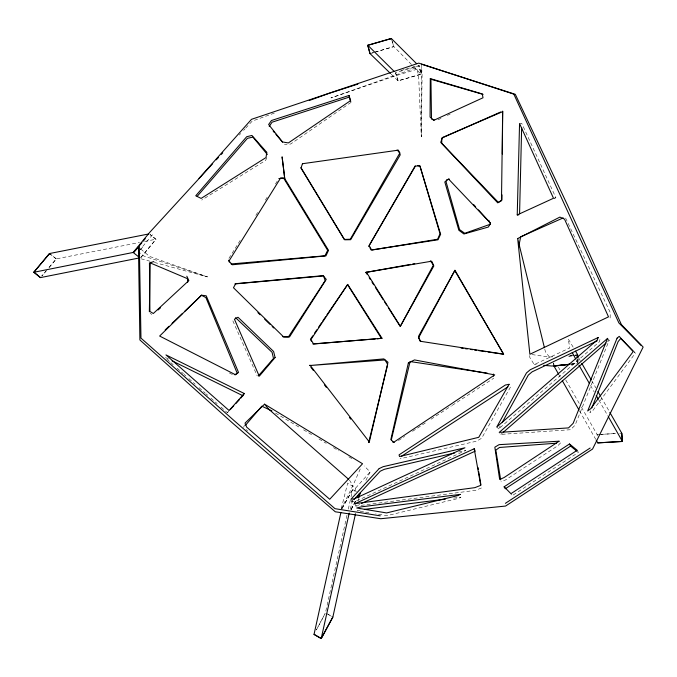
<?xml version="1.0" encoding="UTF-8"?>
<svg xmlns="http://www.w3.org/2000/svg" width="677" height="677" viewBox="0 0 677 677"><rect width="100%" height="100%" fill="white"/><g stroke="black" fill="none" stroke-linecap="round" stroke-linejoin="round"><path stroke-width="0.51" stroke-dasharray="3.38 2.54" d="M417.167 69.206L394.945 75.968L330.951 97.937L415.822 67.954L417.167 69.206L418.64 76.332L421.297 136.83L421.441 66.27M421.297 136.83L422.076 74.986L421.449 64.163M610.121 317.978L610.282 312.588L565.143 217.046M358.412 500.405L358.869 498.331M346.971 515.265L325.442 612.88L316.404 629.932M348.333 509.104L350.821 497.798M351.05 496.774L352.632 489.581L356.314 491.375M341.301 508.444L347.682 483.107L355.637 488.083L354.113 494.108M599.957 339.532L599.39 341.792L498.678 428.863L496.8 426.967M350.288 509.163L352.582 500.134M243.644 427.415L244.473 424.843M590.666 410.846L589.895 412.792L592.95 410.397L635.373 353.123L633.968 351.668L635.373 353.123M607.591 338.373L609.19 340.277L575.069 425.241L570.499 429.726L500.853 434.38L499.744 433.06M341.047 509.459L352.861 485.68L360.866 467.57M266.806 157.834L265.604 160.407L201.746 200.062M351.109 509.553L355.924 500.058M365.893 480.374L370.175 471.937L364.243 466.004M316.404 629.838L325.062 613.743M351.185 509.434L356.567 499.499M498.678 428.863L500.21 426.078M342.113 508.435L352.632 489.581M510.475 387.066L481.66 438.239L476.616 441.167L400.082 458.778M342.088 508.334L352.751 489.547L356.424 491.502M350.957 509.553L356.542 499.711M228.944 258.343L241.274 238.642M255.847 215.354L258.089 211.766M265.376 200.121L268.177 195.645M275.463 184L277.705 180.42M221.074 407.131L227.362 412.699L228.53 411.252M140.926 257.624L155.955 239.218L150.04 234.454M140.621 257.649L155.981 239.362L149.972 234.47M138.963 250.896L152.909 234.335M49.032 267.457L56.318 258.868L139.521 242.459M49.082 267.517L56.326 258.969L49.666 253.545M355.637 488.083L370.175 471.937M227.362 412.699L228.784 411.159M351.177 500.193L351.769 501.936L353.191 500.396M239.286 135.045L240.724 133.496M243.602 130.399L245.04 128.85M245.759 128.08L252.233 121.107L275.81 112.594M560.564 442.885L558.06 445.559L505.364 480.035L501.014 481.855M140.308 249.652L144.345 245.59M500.853 434.38L502.444 433.001M607.599 341.657L609.19 340.277M351.084 102.345L290.653 144.015L284.467 144.489M398.44 440.549L404.618 436.513M412.555 431.317L426.662 422.093M431.08 419.207L451.364 405.938M452.244 405.362L493.702 378.257M437.968 119.837L442.656 117.629M447.345 115.412L450.163 114.083M553.972 198.632L555.885 197.735L521.747 123.358L519.555 123.569M529.676 355.535L529.871 357.625L534.246 364.581L569.806 347.927L568.198 338.822L573.427 347.623M354.968 503.671L355.806 506.074L359.631 504.314M481.457 487.99L475.618 490.309L355.806 506.074M370.057 53.652L374.009 52.459M374.999 52.163L393.76 46.501L412.995 66.016M371.935 53.026L373.907 52.459M374.897 52.171L393.616 46.764L391.653 39.444M400.708 70.603L419.283 65.254L422.076 74.986M391.247 74.199L398.059 80.808L421.136 74.275L418.818 65.914L395.554 72.676L398.194 80.876L421.28 74.013L418.724 65.864M360.249 510.035L357.338 510.796L364.488 511.973M458.701 452.016L465.827 450.357L355.4 501.445L351.769 501.936M554.294 198.09L555.885 197.735M144.658 241.452L155.955 239.218M453.666 498.094L460.935 497.172L458.464 498.39L386.965 515.671L375.727 513.826M568.79 356.187L571.913 355.814M572.954 355.687L576.076 355.307M568.841 356.204L574.054 355.594M575.095 355.476L577.185 355.23M570.719 364.158L578.014 363.304L577.532 359.292M571.684 364.082L575.856 363.625M570.762 364.175L576 363.659M531.936 354.562L549.419 357.058L554.641 356.618M570.305 355.29L574.477 354.934M575.526 354.841L577.616 354.663M600.16 434.414L597.08 434.583L597.232 436.648M601.184 434.355L615.571 433.568M619.683 433.339L621.74 433.229M599.187 434.406L615.621 433.576M534.246 364.581L536.328 364.751M365.512 512.142L369.6 512.811M141.112 258.8L150.277 261.305M154.356 262.414L207.348 276.868L149.532 256.405L140.824 249.102M207.348 276.868L143.956 256.067L139.107 252.309M165.484 357.558L170.206 359.893M229.385 372.959L234.064 375.371M327.913 614.293L332.035 616.645M326.449 613.379L331.925 616.527M275.531 413.097L299.979 427.669M303.592 429.836L313.553 435.768M318.985 439.009L326.229 443.333M333.465 447.649L338.898 450.89M348.858 456.823L352.48 458.989M150.15 313.333L151.8 314.39M49.353 253.57L56.318 258.868M166.889 359.182L170.029 361.958M170.816 362.652L173.177 364.742M177.103 368.212L183.382 373.772M184.169 374.466L185.735 375.862M188.883 378.638L195.162 384.197M199.089 387.676L205.368 393.235M206.155 393.929L207.729 395.317M210.869 398.101L217.148 403.661M246.013 429.506L247.587 430.902M413.74 66.769L421.136 74.275M549.419 357.058L545.417 351.761L544.672 348.697M349.425 480.01L352.861 485.68M558.398 367.179L559.964 369.913M565.727 379.915L579.334 403.577M581.433 407.215L597.131 434.516L597.292 436.614M578.683 357.905L580.24 360.629M591.664 380.601L595.819 387.862M601.007 396.942L609.317 411.472M590.488 385.416L594.152 391.839M598.857 400.099L607.751 415.703M559.168 375.176L560.217 377.013M579.512 410.88L595.684 439.255M577.193 450.264L578.395 452.397L511.905 495.835L510.94 493.685M576.144 359.8L577.599 362.542M232.863 320.881L257.184 375.811M395.512 72.752L398.059 80.808M392.228 41.483L393.76 46.501M577.599 359.267L577.913 362.297M553.735 363.067L553.938 365.089M553.659 363.05L553.854 365.03M577.828 358.573L577.98 361.501M46.383 270.588L41.754 276.055L46.442 270.622"/><path stroke-width="1.02" d="M430.293 78.608L430.073 117.036L433.703 120.354L483.006 97.784L482.286 93.942L430.293 78.608L430.936 79.243L483.116 94.399M501.995 194.849L501.953 200.079L498.314 202.321L441.751 143.296L441.785 138.091L500.743 111.967M502.326 154.026L502.672 111.113L501.488 200.714L497.739 202.846L440.702 142.382L442.479 137.516L502.452 111.739M149.346 311.767L150.235 262.921L187.436 278.653L187.707 282.292M519.572 213.78L521.645 127.564M517.236 214.905L519.555 123.569L553.507 198.268L517.236 214.905L518.777 214.854M355.476 513.826L332.856 617.119L321.194 638.529L314.026 634.417L340.937 512.404M359.098 497.299L360.003 493.169L357.549 497.688M321.194 638.529L349.222 513.048M387.464 365.487L368.686 442.563L369.303 441.946L387.972 362.254L383.867 358.895L309.601 365.546L384.968 359.952L387.718 364.463M391.264 440.092L410.093 361.552L487.237 373.12M591.825 407.918L618.067 341.716L620.657 338.5L633.173 350.931M49.303 254.374L49.666 253.545L33.85 272.137L40.51 277.604M357.541 496.859L358.92 494.134M418.928 337.129L454.792 270.546L503.146 353.335M313.993 634.315L321.245 638.513L332.83 617.043M366.942 274.168L365.817 272.399L431.698 261.195L433.839 265.959L400.352 326.263L433.432 265.037L430.352 260.857M502.258 422.372L528.288 375.126L532.063 371.868L597.131 340.878M240.877 398.084L244.279 393.515L165.983 354.917L229.114 410.533L244.279 393.515M358.065 497.028L360.096 493.448M368.55 246.521L415.187 165.924M347.699 284.442L310.938 339.507L313.561 344.009L382.006 338.263L347.699 284.442L326.856 314.94M312.757 335.86L310.404 339.346L311.395 341.174M314.517 333.245L316.87 329.758M318.63 327.143L321.567 322.785M322.743 321.042L325.679 316.684M269.218 126.421L272.061 122.207L349.391 97.065L349.061 95.457L271.469 120.506L268.625 124.509L282.537 141.958L288.36 142.94L350.415 100.721L349.061 95.457M139.521 257.531L133.157 252.462L149.812 232.262L212.671 163.682M138.853 258.039L40.425 277.612L33.867 272.272L49.353 253.57L148.271 234.056M138.616 246.606L133.987 252.293L33.867 272.272M139.978 245.074L141.925 242.628M143.312 241.071L145.242 238.642M245.666 425.054L261.83 406.175L271.917 410.939M197.202 196.305L247.427 138.328L252.902 137.101L267.347 154.474M258.301 375.98L273.508 358.455L272.069 352.302L235.554 317.657M199.013 178.389L251.48 119.33L418.724 63.113L513.826 94.137L618.88 322.929L640.95 345.321M230.205 409.619L233.76 405.777M235.892 403.467L239.455 399.625M353.902 499.626L380.237 471.209L384.392 469.288L454.622 452.964M216.268 159.814L218.426 157.496M221.303 154.398L222.741 152.85M133.157 252.462L138.455 247.113L139.894 339.956L232.981 423.447L335.284 511.778L380.762 518.726L505.567 506.057L592.561 449.046L643.15 347.039L621.376 324.571L567.326 204.708L515.299 94.315L421.449 64.163M264.58 404.169L245.023 423.125L246.682 427.145L329.716 499.271L362.55 463.753L264.58 404.169L268.295 408.781L348.638 479.316M165.163 329.919L168.954 326.314M171.983 323.428L182.578 313.333M184.855 311.175L201.509 295.307L205.893 297.567L237.187 373.188L234.843 374.821M158.096 309.99L160.441 307.874M503.239 432.307L606.008 343.044M390.781 39.054L391.408 38.53L367.78 45.325L369.964 53.601M504.137 486.797L569.492 443.977L577.193 450.264L510.94 493.685L504.137 486.797L505.321 488.769L570.593 446.092L576.829 451.136M401.385 456.349L507.936 386.829M505.38 503.341L590.158 448.022M517.668 238.566L559.904 217.089L564.55 219.17L608.505 316.853L529.879 354.266L517.668 238.566L544.418 347.682M474.222 448.741L354.968 503.671L474.865 487.652L480.721 485.35L474.222 448.741L474.899 450.34M361.543 503.434L475.229 451.144M563.213 217.901L520.698 236.789L519.09 244.676L519.284 246.767M377.292 338.805L382.006 338.263M309.211 100.526L328.861 93.426L357.862 84.117M490.199 224.282L464.786 233.294L459.59 229.596L445.898 181.216M446.524 179.904L449.266 178.99M153.891 261.55L149.448 262.981L149.913 311.42L153.307 313.51L188.875 280.557L186.818 276.199M390.494 73.463L370.057 53.652L367.806 45.274L391.306 38.471L416.592 63.689M365.817 272.399L410.575 264.394M412.657 264.022L414.739 263.649M278.822 178.626L283.494 177.873M364.336 509.392L445.356 499.144M554.04 366.096L569.679 364.277L553.955 366.029L558.652 374.263M569.721 364.277L551.933 366.02L543.606 365.343M234.885 283.925L323.606 275.928L325.138 280.676L288.461 336.833L282.715 336.697M231.026 263.971L324.935 255.813L327.66 250.346L284.035 178.77M312.876 343.924L375.21 338.965M556.35 443.207L499.465 447.472L495.818 450.171L500.675 479.807M609.833 412.378L621.782 433.263L622.4 441.396L597.774 442.919L596.209 440.177M597.689 442.851L622.315 441.489L621.74 433.229M461.062 348.054L463.144 348.35M465.217 348.655L467.299 348.96M470.413 349.408L472.495 349.713M474.569 350.017L476.65 350.314M478.732 350.618L486.001 351.676M488.083 351.981L503.671 354.24M380.279 515.84L334.997 508.681L233.777 420.332L140.968 338.111L139.335 245.92M417.43 165.501L420.011 166.229L440.033 233.76L437.604 239.252L372.02 250.008L369.938 247.917M434.253 120.015L431.503 118.949L430.936 79.243M392.575 441.81L394.132 442.504M172.102 360.824L243.009 395.783M257.903 312.622L260.163 314.805M264.673 319.189L269.937 324.291M272.188 326.483L273.694 327.939M367.806 45.274L394.014 71.263M397.086 150.032L399.921 152.867L350.297 239.218L344.288 239.463L300.808 167.794M473.511 204.429L475.626 206.773M478.453 209.895L490.47 223.156L448.589 179.066L444.789 181.927L458.862 230.273L463.94 233.997L488.337 227.049L490.351 223.875L488.802 220.321M273.195 131.135L274.523 132.709M275.852 134.274L282.478 142.128M309.99 365.131L369.303 441.946M310.887 367.222L313.459 370.573M324.376 384.798L326.306 387.312M349.425 417.455L350.703 419.122M418.428 338.051L420.942 341.462M369.185 277.697L370.311 279.466M371.995 282.114L373.679 284.763M375.371 287.412L383.233 299.767M384.358 301.536L386.609 305.065M388.293 307.713L400.09 326.255M347.411 284.442L381.447 338.466M366.392 272.205L400.352 326.263M575.518 351.143L577.616 354.663L577.769 357.591M577.185 355.23L577.388 357.253L577.126 355.18L578.158 356.999M581.797 363.354L591.139 379.695M597.893 391.501L600.491 396.037M578.987 365.233L589.447 383.588M596.242 395.512L598.341 399.185M608.276 416.617L622.4 441.396M562.299 380.669L578.996 409.966M572.243 352.497L575.653 358.886M569.492 443.977L570.593 446.092M228.708 260.205L229.342 262.134M349.391 97.065L350.796 101.465M321.126 638.03L321.245 638.513M477.996 467.519L478.343 469.567M478.69 471.615L480.932 484.918M493.491 374.059L493.592 376.158M266.746 152.291L266.044 157.538L201.111 198.412L195.755 195.771L246.673 136.737L251.92 135.442L266.746 152.291M408.375 362.914L390.866 439.432L393.574 442.386L494.726 374.897L414.485 359.919L408.375 362.914M302.458 163.724L301.079 167.871L344.652 239.802L350.678 239.709L400.242 154.838L398.406 150.15L302.458 163.724M598.163 337.527L597.359 339.862L496.8 426.967L526.486 372.917L530.235 369.744L598.163 337.527M617.077 338.161L587.695 410.964L590.683 408.696L633.207 351.575L619.201 336.367L617.077 338.161M607.591 338.373L573.14 423.337L568.536 427.898L499.186 432.4L607.591 338.373M328.523 250.355L325.933 255.898L232.27 264.766L228.995 261L280.583 178.034L284.712 178.576L328.523 250.355M440.609 234.318L437.968 239.802L371.14 250.025L369.278 245.421L415.356 166.127L419.875 165.772L440.609 234.318M235.681 283.697L233.472 287.742L283.697 336.994L289.494 336.951L326.263 279.389L323.09 275.649L235.681 283.697M454.944 270.284L418.606 336.164L420.104 341.233L503.536 354.113L454.944 270.284M509.087 384.299L478.757 437.308L399.515 456.543L399.049 454.868L505.347 385.027L509.087 384.299M275.099 357.558L259.266 376.192L234.428 319.197L237.991 317.251L273.61 351.49L275.099 357.558M379.179 468.577L350.889 499.321L354.587 498.712L464.921 447.793L383.207 466.673L379.179 468.577M201.501 295.189L159.637 336.054L235.494 374.753L238.541 372.443L206.223 295.807L201.501 295.189M559.075 441.218L504.026 477.581L499.66 479.468L494.836 447.175L499.084 444.654L559.075 441.218M460.199 494.388L457.931 495.564L386.592 512.938L356.72 507.995L361.196 506.87L460.199 494.388M284.382 175.199L282.089 156.836L284.712 178.576L284.382 175.199"/></g></svg>
